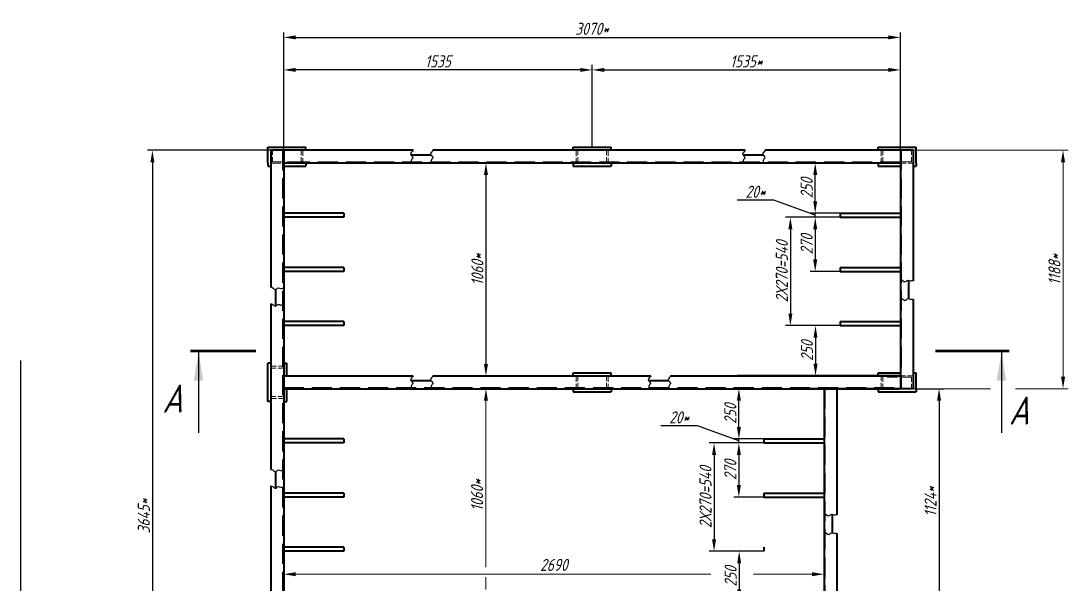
# Model space of a CAD drawing. Header units: millimetres. Extents: x -80926 to 207199, y -554506 to -32322.
# Drawn here: x -15401 to -10188, y -294971 to -292166 of the extents above; entities that cross this region are included whole.
import ezdxf

# ---------------------------------------------------------------- set-up
doc = ezdxf.new("R2010")
doc.units = ezdxf.units.MM
doc.linetypes.add('GOST2.303 4', pattern=[7, 5, -2, 0])
for name, color, linetype, lineweight in [('DIM', 5, 'Continuous', 15), ('Hidden', 50, 'GOST2.303 4', 15), ('KORP', 200, 'Continuous', 40)]:
    doc.layers.add(name, color=color, linetype=linetype, lineweight=lineweight)
doc.styles.add('GOST 2.304', font='CS_Gost2304.shx', dxfattribs={"oblique": 15})
doc.dimstyles.new('GOST', dxfattribs={"dimscale": 0, "dimtxt": 3, "dimasz": 3, "dimexe": 1.25, "dimexo": 0, "dimtad": 1, "dimtoh": 1, "dimdec": 3, "dimtxsty": 'GOST 2.304', "dimcen": 5, "dimadec": 3, "dimazin": 2, "dimtfac": 0.75, "dimtdec": 4, "dimtmove": 1, "dimatfit": 3, "dimfxl": 0, "dimtolj": 1, "dimarcsym": 0})

# ---------------------------------------------------------------- blocks, each defined once
blk = doc.blocks.new('*D174')
at = {"layer": 'Defpoints', "color": 0, "ltscale": 20}
for p in [(-11022.7, -292247.6), (-14092.7, -292809.5), (-11022.7, -292809.5)]:
    blk.add_point(p, dxfattribs=at)
at = {"layer": 'DIM', "color": 0, "lineweight": -2, "ltscale": 20}
for p, q in [((-14092.7, -292809.5), (-14092.7, -292222.6)), ((-11022.7, -292809.5), (-11022.7, -292222.6)), ((-14032.7, -292247.6), (-11082.7, -292247.6))]:
    blk.add_line(p, q, dxfattribs=at)
at = {"layer": 'DIM', "color": 0, "ltscale": 20}
for points in [[(-14032.7, -292237.6), (-14032.7, -292257.6), (-14092.7, -292247.6)], [(-11082.7, -292237.6), (-11082.7, -292257.6), (-11022.7, -292247.6)]]:
    blk.add_solid(points, dxfattribs=at)
at = {"layer": 'DIM', "color": 0, "ltscale": 20, "insert": (-12557.7, -292205.1), "char_height": 60, "attachment_point": 5, "style": 'GOST 2.304'}
blk.add_mtext('\\A1;3070*', dxfattribs=at)
blk = doc.blocks.new('*D175')
at = {"layer": 'Defpoints', "color": 0, "ltscale": 20}
for p in [(-11446.6, -292873.5), (-11322.7, -292873.5), (-11322.7, -293123.5)]:
    blk.add_point(p, dxfattribs=at)
at = {"layer": 'DIM', "color": 0, "lineweight": -2, "ltscale": 20}
for p, q in [((-11322.7, -292873.5), (-11471.6, -292873.5)), ((-11446.6, -293063.5), (-11446.6, -292933.5)), ((-11322.7, -293123.5), (-11471.6, -293123.5))]:
    blk.add_line(p, q, dxfattribs=at)
at = {"layer": 'DIM', "color": 0, "ltscale": 20}
for points in [[(-11456.6, -292933.5), (-11436.6, -292933.5), (-11446.6, -292873.5)], [(-11456.6, -293063.5), (-11436.6, -293063.5), (-11446.6, -293123.5)]]:
    blk.add_solid(points, dxfattribs=at)
at = {"layer": 'DIM', "color": 0, "ltscale": 20, "insert": (-11489.1, -292998.5), "char_height": 60, "attachment_point": 5, "rotation": 90, "style": 'GOST 2.304'}
blk.add_mtext('\\A1;250', dxfattribs=at)
blk = doc.blocks.new('*D176')
at = {"layer": 'Defpoints', "color": 0, "ltscale": 20}
for p in [(-11446.6, -293123.5), (-11322.7, -293123.5), (-11322.1, -293143.5)]:
    blk.add_point(p, dxfattribs=at)
at = {"layer": 'DIM', "color": 0, "lineweight": -2, "ltscale": 20}
for p, q in [((-11446.6, -293063.5), (-11446.6, -293003.5)), ((-11653.2, -293058.9), (-11834.8, -293058.9)), ((-11446.6, -293133.5), (-11653.2, -293058.9)), ((-11322.7, -293123.5), (-11471.6, -293123.5)), ((-11322.1, -293143.5), (-11471.6, -293143.5)), ((-11446.6, -293143.5), (-11446.6, -293123.5)), ((-11446.6, -293143.5), (-11446.6, -293123.5)), ((-11446.6, -293203.5), (-11446.6, -293263.5))]:
    blk.add_line(p, q, dxfattribs=at)
at = {"layer": 'DIM', "color": 0, "ltscale": 20}
for points in [[(-11456.6, -293063.5), (-11436.6, -293063.5), (-11446.6, -293123.5)], [(-11456.6, -293203.5), (-11436.6, -293203.5), (-11446.6, -293143.5)]]:
    blk.add_solid(points, dxfattribs=at)
at = {"layer": 'DIM', "color": 0, "ltscale": 20, "insert": (-11744, -293016.4), "char_height": 60, "attachment_point": 5, "style": 'GOST 2.304'}
blk.add_mtext('\\A1;20*', dxfattribs=at)
blk = doc.blocks.new('*D177')
at = {"layer": 'Defpoints', "color": 0, "ltscale": 20}
for p in [(-11322.7, -293143.5), (-11446.6, -293413.5), (-11322.7, -293413.5)]:
    blk.add_point(p, dxfattribs=at)
at = {"layer": 'DIM', "color": 0, "lineweight": -2, "ltscale": 20}
for p, q in [((-11322.7, -293143.5), (-11471.6, -293143.5)), ((-11446.6, -293203.5), (-11446.6, -293353.5)), ((-11322.7, -293413.5), (-11471.6, -293413.5))]:
    blk.add_line(p, q, dxfattribs=at)
at = {"layer": 'DIM', "color": 0, "ltscale": 20}
for points in [[(-11456.6, -293203.5), (-11436.6, -293203.5), (-11446.6, -293143.5)], [(-11456.6, -293353.5), (-11436.6, -293353.5), (-11446.6, -293413.5)]]:
    blk.add_solid(points, dxfattribs=at)
at = {"layer": 'DIM', "color": 0, "ltscale": 20, "insert": (-11489.1, -293278.5), "char_height": 60, "attachment_point": 5, "rotation": 90, "style": 'GOST 2.304'}
blk.add_mtext('\\A1;270', dxfattribs=at)
blk = doc.blocks.new('*D178')
at = {"layer": 'Defpoints', "color": 0, "ltscale": 20}
for p in [(-11322.1, -293143.5), (-11570.2, -293683.5), (-11322.7, -293683.5)]:
    blk.add_point(p, dxfattribs=at)
at = {"layer": 'DIM', "color": 0, "lineweight": -2, "ltscale": 20}
for p, q in [((-11322.1, -293143.5), (-11595.2, -293143.5)), ((-11570.2, -293203.5), (-11570.2, -293623.5)), ((-11322.7, -293683.5), (-11595.2, -293683.5))]:
    blk.add_line(p, q, dxfattribs=at)
at = {"layer": 'DIM', "color": 0, "ltscale": 20}
for points in [[(-11580.2, -293203.5), (-11560.2, -293203.5), (-11570.2, -293143.5)], [(-11580.2, -293623.5), (-11560.2, -293623.5), (-11570.2, -293683.5)]]:
    blk.add_solid(points, dxfattribs=at)
at = {"layer": 'DIM', "color": 0, "ltscale": 20, "insert": (-11612.7, -293413.5), "char_height": 60, "attachment_point": 5, "rotation": 90, "style": 'GOST 2.304'}
blk.add_mtext('\\A1;2Х270=540', dxfattribs=at)
blk = doc.blocks.new('*D179')
at = {"layer": 'Defpoints', "color": 0, "ltscale": 20}
for p in [(-11322.7, -293683.5), (-11445.1, -293933.5), (-11428.6, -293933.5)]:
    blk.add_point(p, dxfattribs=at)
at = {"layer": 'DIM', "color": 0, "lineweight": -2, "ltscale": 20}
for p, q in [((-11322.7, -293683.5), (-11470.1, -293683.5)), ((-11445.1, -293743.5), (-11445.1, -293873.5)), ((-11428.6, -293933.5), (-11470.1, -293933.5))]:
    blk.add_line(p, q, dxfattribs=at)
at = {"layer": 'DIM', "color": 0, "ltscale": 20}
for points in [[(-11455.1, -293743.5), (-11435.1, -293743.5), (-11445.1, -293683.5)], [(-11455.1, -293873.5), (-11435.1, -293873.5), (-11445.1, -293933.5)]]:
    blk.add_solid(points, dxfattribs=at)
at = {"layer": 'DIM', "color": 0, "ltscale": 20, "insert": (-11487.6, -293808.5), "char_height": 60, "attachment_point": 5, "rotation": 90, "style": 'GOST 2.304'}
blk.add_mtext('\\A1;250', dxfattribs=at)
blk = doc.blocks.new('*D180')
at = {"layer": 'Defpoints', "color": 0, "ltscale": 20}
for p in [(-12763.7, -292873.5), (-13085.8, -293933.7), (-13047.3, -293933.7)]:
    blk.add_point(p, dxfattribs=at)
at = {"layer": 'DIM', "color": 0, "lineweight": -2, "ltscale": 20}
for p, q in [((-12763.7, -292873.5), (-13110.8, -292873.5)), ((-13085.8, -292933.5), (-13085.8, -293873.7)), ((-13047.3, -293933.7), (-13110.8, -293933.7))]:
    blk.add_line(p, q, dxfattribs=at)
at = {"layer": 'DIM', "color": 0, "ltscale": 20}
for points in [[(-13095.8, -292933.5), (-13075.8, -292933.5), (-13085.8, -292873.5)], [(-13095.8, -293873.7), (-13075.8, -293873.7), (-13085.8, -293933.7)]]:
    blk.add_solid(points, dxfattribs=at)
at = {"layer": 'DIM', "color": 0, "ltscale": 20, "insert": (-13128.3, -293403.6), "char_height": 60, "attachment_point": 5, "rotation": 90, "style": 'GOST 2.304'}
blk.add_mtext('\\A1;1060*', dxfattribs=at)
blk = doc.blocks.new('*D181')
at = {"layer": 'Defpoints', "color": 0, "ltscale": 20}
for p in [(-11826.6, -293997.5), (-11702.7, -293997.5), (-11702.7, -294247.5)]:
    blk.add_point(p, dxfattribs=at)
at = {"layer": 'DIM', "color": 0, "lineweight": -2, "ltscale": 20}
for p, q in [((-11702.7, -293997.5), (-11851.6, -293997.5)), ((-11826.6, -294187.5), (-11826.6, -294057.5)), ((-11702.7, -294247.5), (-11851.6, -294247.5))]:
    blk.add_line(p, q, dxfattribs=at)
at = {"layer": 'DIM', "color": 0, "ltscale": 20}
for points in [[(-11836.6, -294057.5), (-11816.6, -294057.5), (-11826.6, -293997.5)], [(-11836.6, -294187.5), (-11816.6, -294187.5), (-11826.6, -294247.5)]]:
    blk.add_solid(points, dxfattribs=at)
at = {"layer": 'DIM', "color": 0, "ltscale": 20, "insert": (-11869.1, -294122.5), "char_height": 60, "attachment_point": 5, "rotation": 90, "style": 'GOST 2.304'}
blk.add_mtext('\\A1;250', dxfattribs=at)
blk = doc.blocks.new('*D182')
at = {"layer": 'Defpoints', "color": 0, "ltscale": 20}
for p in [(-11826.6, -294247.5), (-11702.7, -294247.5), (-11702.1, -294267.5)]:
    blk.add_point(p, dxfattribs=at)
at = {"layer": 'DIM', "color": 0, "lineweight": -2, "ltscale": 20}
for p, q in [((-11826.6, -294187.5), (-11826.6, -294127.5)), ((-12033.2, -294182.9), (-12214.8, -294182.9)), ((-11826.6, -294257.5), (-12033.2, -294182.9)), ((-11702.7, -294247.5), (-11851.6, -294247.5)), ((-11826.6, -294267.5), (-11826.6, -294247.5)), ((-11826.6, -294267.5), (-11826.6, -294247.5)), ((-11702.1, -294267.5), (-11851.6, -294267.5)), ((-11826.6, -294327.5), (-11826.6, -294387.5))]:
    blk.add_line(p, q, dxfattribs=at)
at = {"layer": 'DIM', "color": 0, "ltscale": 20}
for points in [[(-11836.6, -294187.5), (-11816.6, -294187.5), (-11826.6, -294247.5)], [(-11836.6, -294327.5), (-11816.6, -294327.5), (-11826.6, -294267.5)]]:
    blk.add_solid(points, dxfattribs=at)
at = {"layer": 'DIM', "color": 0, "ltscale": 20, "insert": (-12124, -294140.4), "char_height": 60, "attachment_point": 5, "style": 'GOST 2.304'}
blk.add_mtext('\\A1;20*', dxfattribs=at)
blk = doc.blocks.new('*D183')
at = {"layer": 'Defpoints', "color": 0, "ltscale": 20}
for p in [(-11702.7, -294267.5), (-11826.6, -294537.5), (-11702.7, -294537.5)]:
    blk.add_point(p, dxfattribs=at)
at = {"layer": 'DIM', "color": 0, "lineweight": -2, "ltscale": 20}
for p, q in [((-11702.7, -294267.5), (-11851.6, -294267.5)), ((-11826.6, -294327.5), (-11826.6, -294477.5)), ((-11702.7, -294537.5), (-11851.6, -294537.5))]:
    blk.add_line(p, q, dxfattribs=at)
at = {"layer": 'DIM', "color": 0, "ltscale": 20}
for points in [[(-11836.6, -294327.5), (-11816.6, -294327.5), (-11826.6, -294267.5)], [(-11836.6, -294477.5), (-11816.6, -294477.5), (-11826.6, -294537.5)]]:
    blk.add_solid(points, dxfattribs=at)
at = {"layer": 'DIM', "color": 0, "ltscale": 20, "insert": (-11869.1, -294402.5), "char_height": 60, "attachment_point": 5, "rotation": 90, "style": 'GOST 2.304'}
blk.add_mtext('\\A1;270', dxfattribs=at)
blk = doc.blocks.new('*D184')
at = {"layer": 'Defpoints', "color": 0, "ltscale": 20}
for p in [(-11702.1, -294267.5), (-11950.2, -294807.5), (-11702.7, -294807.5)]:
    blk.add_point(p, dxfattribs=at)
at = {"layer": 'DIM', "color": 0, "lineweight": -2, "ltscale": 20}
for p, q in [((-11702.1, -294267.5), (-11975.2, -294267.5)), ((-11950.2, -294327.5), (-11950.2, -294747.5)), ((-11702.7, -294807.5), (-11975.2, -294807.5))]:
    blk.add_line(p, q, dxfattribs=at)
at = {"layer": 'DIM', "color": 0, "ltscale": 20}
for points in [[(-11960.2, -294327.5), (-11940.2, -294327.5), (-11950.2, -294267.5)], [(-11960.2, -294747.5), (-11940.2, -294747.5), (-11950.2, -294807.5)]]:
    blk.add_solid(points, dxfattribs=at)
at = {"layer": 'DIM', "color": 0, "ltscale": 20, "insert": (-11992.7, -294537.5), "char_height": 60, "attachment_point": 5, "rotation": 90, "style": 'GOST 2.304'}
blk.add_mtext('\\A1;2Х270=540', dxfattribs=at)
blk = doc.blocks.new('*D185')
at = {"layer": 'Defpoints', "color": 0, "ltscale": 20}
for p in [(-11702.7, -294807.5), (-11825.1, -295057.5), (-11808.6, -295057.5)]:
    blk.add_point(p, dxfattribs=at)
at = {"layer": 'DIM', "color": 0, "lineweight": -2, "ltscale": 20}
for p, q in [((-11702.7, -294807.5), (-11850.1, -294807.5)), ((-11825.1, -294867.5), (-11825.1, -294997.5)), ((-11808.6, -295057.5), (-11850.1, -295057.5))]:
    blk.add_line(p, q, dxfattribs=at)
at = {"layer": 'DIM', "color": 0, "ltscale": 20}
for points in [[(-11835.1, -294867.5), (-11815.1, -294867.5), (-11825.1, -294807.5)], [(-11835.1, -294997.5), (-11815.1, -294997.5), (-11825.1, -295057.5)]]:
    blk.add_solid(points, dxfattribs=at)
at = {"layer": 'DIM', "color": 0, "ltscale": 20, "insert": (-11867.6, -294932.5), "char_height": 60, "attachment_point": 5, "rotation": 90, "style": 'GOST 2.304'}
blk.add_mtext('\\A1;250', dxfattribs=at)
blk = doc.blocks.new('*D186')
at = {"layer": 'Defpoints', "color": 0, "ltscale": 20}
for p in [(-10943.7, -293997.5), (-11338.7, -295121.5), (-10830, -295121.5)]:
    blk.add_point(p, dxfattribs=at)
at = {"layer": 'DIM', "color": 0, "lineweight": -2, "ltscale": 20}
for p, q in [((-10943.7, -293997.5), (-10805, -293997.5)), ((-10830, -294057.5), (-10830, -295061.5)), ((-11338.7, -295121.5), (-10805, -295121.5))]:
    blk.add_line(p, q, dxfattribs=at)
at = {"layer": 'DIM', "color": 0, "ltscale": 20}
for points in [[(-10840, -294057.5), (-10820, -294057.5), (-10830, -293997.5)], [(-10840, -295061.5), (-10820, -295061.5), (-10830, -295121.5)]]:
    blk.add_solid(points, dxfattribs=at)
at = {"layer": 'DIM', "color": 0, "ltscale": 20, "insert": (-10872.5, -294559.5), "char_height": 60, "attachment_point": 5, "rotation": 90, "style": 'GOST 2.304'}
blk.add_mtext('\\A1;1124*', dxfattribs=at)
blk = doc.blocks.new('*D194')
at = {"layer": 'Defpoints', "color": 0, "ltscale": 20}
for p in [(-14092.7, -292409.6), (-12556.7, -292794.5), (-14092.7, -292809.5)]:
    blk.add_point(p, dxfattribs=at)
at = {"layer": 'DIM', "color": 0, "lineweight": -2, "ltscale": 20}
for p, q in [((-14092.7, -292809.5), (-14092.7, -292384.6)), ((-12556.7, -292794.5), (-12556.7, -292384.6)), ((-12616.7, -292409.6), (-14032.7, -292409.6))]:
    blk.add_line(p, q, dxfattribs=at)
at = {"layer": 'DIM', "color": 0, "ltscale": 20}
for points in [[(-14032.7, -292399.6), (-14032.7, -292419.6), (-14092.7, -292409.6)], [(-12616.7, -292399.6), (-12616.7, -292419.6), (-12556.7, -292409.6)]]:
    blk.add_solid(points, dxfattribs=at)
at = {"layer": 'DIM', "color": 0, "ltscale": 20, "insert": (-13324.7, -292367.1), "char_height": 60, "attachment_point": 5, "style": 'GOST 2.304'}
blk.add_mtext('\\A1;1535', dxfattribs=at)
blk = doc.blocks.new('*D195')
at = {"layer": 'Defpoints', "color": 0, "ltscale": 20}
for p in [(-11022.7, -292409.6), (-12556.7, -292794.5), (-11022.7, -292794.5)]:
    blk.add_point(p, dxfattribs=at)
at = {"layer": 'DIM', "color": 0, "lineweight": -2, "ltscale": 20}
for p, q in [((-12556.7, -292794.5), (-12556.7, -292384.6)), ((-11022.7, -292794.5), (-11022.7, -292384.6)), ((-12496.7, -292409.6), (-11082.7, -292409.6))]:
    blk.add_line(p, q, dxfattribs=at)
at = {"layer": 'DIM', "color": 0, "ltscale": 20}
for points in [[(-12496.7, -292399.6), (-12496.7, -292419.6), (-12556.7, -292409.6)], [(-11082.7, -292399.6), (-11082.7, -292419.6), (-11022.7, -292409.6)]]:
    blk.add_solid(points, dxfattribs=at)
at = {"layer": 'DIM', "color": 0, "ltscale": 20, "insert": (-11789.7, -292367.1), "char_height": 60, "attachment_point": 5, "style": 'GOST 2.304'}
blk.add_mtext('\\A1;1535*', dxfattribs=at)
blk = doc.blocks.new('*D213')
at = {"layer": 'Defpoints', "color": 0, "ltscale": 20}
for p in [(-14156.7, -292809.5), (-14746.3, -296454.5), (-14156.3, -296454.5)]:
    blk.add_point(p, dxfattribs=at)
at = {"layer": 'DIM', "color": 0, "lineweight": -2, "ltscale": 20}
for p, q in [((-14156.7, -292809.5), (-14771.3, -292809.5)), ((-14746.3, -292869.5), (-14746.3, -296394.5)), ((-14156.3, -296454.5), (-14771.3, -296454.5))]:
    blk.add_line(p, q, dxfattribs=at)
at = {"layer": 'DIM', "color": 0, "ltscale": 20}
for points in [[(-14756.3, -292869.5), (-14736.3, -292869.5), (-14746.3, -292809.5)], [(-14756.3, -296394.5), (-14736.3, -296394.5), (-14746.3, -296454.5)]]:
    blk.add_solid(points, dxfattribs=at)
at = {"layer": 'DIM', "color": 0, "ltscale": 20, "insert": (-14788.8, -294632), "char_height": 60, "attachment_point": 5, "rotation": 90, "style": 'GOST 2.304'}
blk.add_mtext('\\A1;3645*', dxfattribs=at)

msp = doc.modelspace()

# ---------------------------------------------------------------- linework, layer by layer
at = {"color": 1, "linetype": 'Continuous', "lineweight": 25, "ltscale": 20}
for p, q in [((-14516.7056, -293816.8037), (-14516.7056, -294216.8037)), ((-10519.3755, -293816.8037), (-10519.3755, -294216.8037))]:
    msp.add_line(p, q, dxfattribs=at)
at = {"ltscale": 100}
msp.add_line((-15400.6882, -296228.7465), (-15400.6882, -293856.2923), dxfattribs=at)
msp.add_line((-14156.7056, -293933.5226), (-14156.7056, -293933.5226))
msp.add_line((-14156.7056, -293933.5226), (-14156.7056, -293933.5226))
at = {"ltscale": 20}
msp.add_line((-14092.7056, -293933.5226), (-14092.7056, -293997.5226), dxfattribs=at)
at = {"color": 1, "linetype": 'Continuous', "lineweight": 100, "ltscale": 20, "const_width": 14}
for points in [[(-14556.7056, -293809.8037), (-14231.0743, -293809.8037)], [(-10479.3755, -293809.8037), (-10847.8861, -293809.8037)]]:
    msp.add_lwpolyline(points, dxfattribs=at)
at = {"ltscale": 20}
for points, start_tangent, end_tangent in [([(-13448.8422, -292809.6089), (-13461.4758, -292829.0295), (-13449.4748, -292846.0737), (-13457.0547, -292857.7525), (-13457.0547, -292873.5226)], (-0.088631838, -0.996064454), (0.170377733, -0.985378825)), ([(-13349.3548, -292809.622), (-13361.9884, -292829.0426), (-13349.9874, -292846.0869), (-13357.5673, -292857.7656), (-13357.5673, -292873.5357)], (-0.088631838, -0.996064454), (0.170377733, -0.985378825)), ([(-11795.5166, -292809.6089), (-11808.1502, -292829.0295), (-11796.1493, -292846.0737), (-11803.7291, -292857.7525), (-11803.7291, -292873.5226)], (-0.088631838, -0.996064454), (0.170377733, -0.985378825)), ([(-11696.0293, -292809.622), (-11708.6629, -292829.0426), (-11696.6619, -292846.0869), (-11704.2418, -292857.7656), (-11704.2418, -292873.5357)], (-0.088631838, -0.996064454), (0.170377733, -0.985378825)), ([(-11022.7056, -293453.5095), (-11000.8758, -293465.234), (-10984.394, -293456.7136), (-10972.1743, -293459.8377), (-10958.412, -293459.8424)], (0.954947813, 0.296773776), (0.850794134, -0.525499135)), ([(-14156.9991, -293491.6094), (-14135.1694, -293503.3339), (-14118.6875, -293494.8136), (-14106.4679, -293497.9377), (-14092.7056, -293497.9423)], (0.954947813, 0.296773776), (0.850794134, -0.525499135)), ([(-14156.9991, -293574.3681), (-14135.1694, -293586.0926), (-14118.6875, -293577.5723), (-14106.4679, -293580.6963), (-14092.7056, -293580.701)], (0.954947813, 0.296773776), (0.850794134, -0.525499135)), ([(-11022.7056, -293545.7964), (-11000.8758, -293557.5209), (-10984.394, -293549.0006), (-10972.1743, -293552.1247), (-10958.412, -293552.1293)], (0.954947813, 0.296773776), (0.850794134, -0.525499135)), ([(-13448.8422, -293933.6089), (-13461.4758, -293953.0295), (-13449.4748, -293970.0737), (-13457.0547, -293981.7525), (-13457.0547, -293997.5226)], (-0.088631838, -0.996064454), (0.170377733, -0.985378825)), ([(-13349.3548, -293933.622), (-13361.9884, -293953.0426), (-13349.9874, -293970.0869), (-13357.5673, -293981.7656), (-13357.5673, -293997.5357)], (-0.088631838, -0.996064454), (0.170377733, -0.985378825)), ([(-12265.7179, -293933.6089), (-12278.3515, -293953.0295), (-12266.3505, -293970.0737), (-12273.9304, -293981.7525), (-12273.9304, -293997.5226)], (-0.088631838, -0.996064454), (0.170377733, -0.985378825)), ([(-12166.2306, -293933.622), (-12178.8642, -293953.0426), (-12166.8632, -293970.0869), (-12174.4431, -293981.7656), (-12174.4431, -293997.5357)], (-0.088631838, -0.996064454), (0.170377733, -0.985378825)), ([(-14156.9991, -294399.1171), (-14135.1694, -294410.8416), (-14118.6875, -294402.3212), (-14106.4679, -294405.4453), (-14092.7056, -294405.45)], (0.954947813, 0.296773776), (0.850794134, -0.525499135)), ([(-14156.9991, -294481.8758), (-14135.1694, -294493.6002), (-14118.6875, -294485.0799), (-14106.4679, -294488.204), (-14092.7056, -294488.2086)], (0.954947813, 0.296773776), (0.850794134, -0.525499135)), ([(-11402.7056, -294619.4111), (-11380.8758, -294631.1355), (-11364.394, -294622.6152), (-11352.1743, -294625.7393), (-11338.412, -294625.7439)], (0.954947813, 0.296773776), (0.850794134, -0.525499135)), ([(-11402.7056, -294711.698), (-11380.8758, -294723.4225), (-11364.394, -294714.9022), (-11352.1743, -294718.0262), (-11338.412, -294718.0309)], (0.954947813, 0.296773776), (0.850794134, -0.525499135))]:
    msp.add_spline(points, degree=3, dxfattribs=dict(at, start_tangent=start_tangent, end_tangent=end_tangent))
at = {"color": 1, "linetype": 'Continuous', "lineweight": 25, "ltscale": 20}
for points in [[(-14516.7056, -293816.8037), (-14493.2425, -293957.0138), (-14540.1686, -293957.0138)], [(-10519.3755, -293816.8037), (-10495.9124, -293957.0138), (-10542.8386, -293957.0138)]]:
    msp.add_solid(points, dxfattribs=at)
at = {"layer": 'DIM', "ltscale": 20}
for p, q in [((-10958.7056, -292809.5226), (-10187.8566, -292809.5226)), ((-10212.8566, -292869.5226), (-10212.8566, -293937.5226)), ((-13085.8558, -293997.5226), (-13110.8558, -293997.5226)), ((-10958.412, -293997.5226), (-10574.1578, -293997.5226)), ((-10450.333, -293997.5226), (-10187.8566, -293997.5226)), ((-13085.8558, -294057.5226), (-13085.8558, -294886.0141)), ((-11402.7056, -294869.4549), (-11402.7056, -294946.6482)), ((-14092.7056, -294892.7083), (-14092.7056, -294946.6482)), ((-11966.3998, -294921.6482), (-14032.7056, -294921.6482)), ((-13085.8558, -294935.7685), (-13085.8558, -294997.5226)), ((-11462.7056, -294921.6482), (-11753.8572, -294921.6482))]:
    msp.add_line(p, q, dxfattribs=at)
for points in [[(-10222.8566, -292869.5226), (-10202.8566, -292869.5226), (-10212.8566, -292809.5226)], [(-10222.8566, -293937.5226), (-10202.8566, -293937.5226), (-10212.8566, -293997.5226)], [(-13095.8558, -294057.5226), (-13075.8558, -294057.5226), (-13085.8558, -293997.5226)], [(-14032.7056, -294911.6482), (-14032.7056, -294931.6482), (-14092.7056, -294921.6482)], [(-11462.7056, -294911.6482), (-11462.7056, -294931.6482), (-11402.7056, -294921.6482)]]:
    msp.add_solid(points, dxfattribs=at)
at = {"layer": 'Hidden', "ltscale": 5}
for p, q in [((-14147.7056, -292809.4363), (-14147.7056, -292867.4363)), ((-14005.7056, -292809.4363), (-14005.7056, -292867.4363)), ((-13996.7056, -292873.4363), (-13996.7056, -292809.4363)), ((-12636.6565, -292873.5226), (-12636.6565, -292809.5226)), ((-12627.6565, -292809.5226), (-12627.6565, -292867.5226)), ((-12485.6565, -292809.5226), (-12485.6565, -292867.5226)), ((-12476.6565, -292873.5226), (-12476.6565, -292809.5226)), ((-11118.7056, -292873.5226), (-11118.7056, -292809.5226)), ((-11109.7056, -292809.5226), (-11109.7056, -292867.5226)), ((-10967.7056, -292809.5226), (-10967.7056, -292867.5226)), ((-10958.7056, -292873.5226), (-11022.7056, -292873.5226)), ((-14092.7056, -293885.5226), (-14156.7056, -293885.5226)), ((-14156.7056, -293894.5226), (-14098.7056, -293894.5226)), ((-12636.6565, -293997.5226), (-12636.6565, -293933.5226)), ((-12627.6565, -293933.5226), (-12627.6565, -293991.5226)), ((-12485.6565, -293933.5226), (-12485.6565, -293991.5226)), ((-12476.6565, -293997.5226), (-12476.6565, -293933.5226)), ((-11118.7056, -293933.5226), (-11118.7056, -293997.5226)), ((-11109.7056, -293997.5226), (-11109.7056, -293939.5226)), ((-11022.7056, -293933.5226), (-10958.7056, -293933.5226)), ((-10967.7056, -293997.5226), (-10967.7056, -293939.5226)), ((-14156.7056, -294036.5226), (-14098.7056, -294036.5226)), ((-14092.7056, -294045.5226), (-14156.7056, -294045.5226))]:
    msp.add_line(p, q, dxfattribs=at)
at = {"layer": 'Hidden', "ltscale": 20}
for p, q in [((-14098.7056, -292809.5226), (-14098.7056, -296454.5226)), ((-11016.7056, -292809.5226), (-11016.7056, -293997.5226)), ((-11022.7056, -292867.5226), (-14092.7056, -292867.5226)), ((-14092.7056, -293991.5226), (-11022.7056, -293991.5226)), ((-11396.7056, -293997.5226), (-11396.7056, -295121.5226))]:
    msp.add_line(p, q, dxfattribs=at)
at = {"layer": 'Hidden', "ltscale": 10}
for p, q in [((-14156.7056, -292873.4363), (-14092.7056, -292873.4363)), ((-14147.7056, -292867.4363), (-14005.7056, -292867.4363)), ((-10967.7056, -292867.5226), (-11109.7056, -292867.5226)), ((-10967.7056, -293939.5226), (-11109.7056, -293939.5226))]:
    msp.add_line(p, q, dxfattribs=at)
at = {"layer": 'KORP'}
for p, q in [((-14171.7056, -292873.5226), (-14171.7056, -292794.5226)), ((-14171.7056, -292794.5226), (-13981.7056, -292794.5226)), ((-13981.7056, -292809.5226), (-13981.7056, -292794.5226)), ((-12651.6565, -292809.5226), (-12651.6565, -292794.5226)), ((-12651.6565, -292794.5226), (-12461.6565, -292794.5226)), ((-12461.6565, -292809.5226), (-12461.6565, -292794.5226)), ((-11133.7056, -292809.5226), (-11133.7056, -292794.5226)), ((-11133.7056, -292794.5226), (-10943.7056, -292794.5226)), ((-10943.7056, -292873.5226), (-10943.7056, -292794.5226)), ((-14156.7056, -292809.5226), (-14156.7056, -293491.5257)), ((-13448.8422, -292809.6089), (-14156.7056, -292809.5226)), ((-14092.7056, -292809.5226), (-14092.7056, -293933.5226)), ((-13359.5649, -292833.5357), (-13459.041, -292833.5357)), ((-11795.5166, -292809.6089), (-13349.3548, -292809.5226)), ((-11706.2393, -292833.5357), (-11805.7155, -292833.5357)), ((-10958.7056, -292809.5226), (-11696.0293, -292809.5226)), ((-11022.7056, -292809.5226), (-11022.7056, -293997.5226)), ((-10958.7056, -292809.5226), (-10958.412, -293459.8424)), ((-14171.7056, -292873.5226), (-14171.7056, -292888.5226)), ((-14171.7056, -292888.5226), (-14156.7056, -292888.5226)), ((-11022.7056, -292873.5226), (-14092.7056, -292873.5226)), ((-14092.7056, -292888.5226), (-13981.7056, -292888.5226)), ((-13981.7056, -292873.5226), (-13981.7056, -292888.5226)), ((-12651.6565, -292873.5226), (-12651.6565, -292888.5226)), ((-12651.6565, -292888.5226), (-12461.6565, -292888.5226)), ((-12461.6565, -292873.5226), (-12461.6565, -292888.5226)), ((-11133.7056, -292873.5226), (-11133.7056, -292888.5226)), ((-11133.7056, -292888.5226), (-11022.7056, -292888.5226)), ((-10958.7056, -292888.5226), (-10943.7056, -292888.5226)), ((-10943.7056, -292873.5226), (-10943.7056, -292888.5226)), ((-13792.7056, -293123.5226), (-14092.7056, -293123.5226)), ((-13792.7056, -293143.5226), (-14092.7056, -293143.5226)), ((-13793.3086, -293123.5226), (-13793.3086, -293143.5226)), ((-11322.7056, -293123.5226), (-11022.7056, -293123.5226)), ((-11322.7056, -293143.5226), (-11022.7056, -293143.5226)), ((-11322.1025, -293123.5226), (-11322.1025, -293143.5226)), ((-13792.7056, -293393.5226), (-14092.7056, -293393.5226)), ((-13792.7056, -293413.5226), (-14092.7056, -293413.5226)), ((-13793.3086, -293393.5226), (-13793.3086, -293413.5226)), ((-11322.7056, -293393.5226), (-11022.7056, -293393.5226)), ((-11322.7056, -293413.5226), (-11022.7056, -293413.5226)), ((-11322.1025, -293393.5226), (-11322.1025, -293413.5226)), ((-10982.7056, -293456.7577), (-10982.7056, -293549.0447)), ((-14132.9991, -293502.9264), (-14132.9991, -293585.6851)), ((-14156.7056, -293574.2844), (-14156.7056, -293997.5226)), ((-10958.7056, -293552.1293), (-10958.7056, -293997.5226)), ((-13792.7056, -293663.5226), (-14092.7056, -293663.5226)), ((-13792.7056, -293683.5226), (-14092.7056, -293683.5226)), ((-13793.3086, -293663.5226), (-13793.3086, -293683.5226)), ((-11322.7056, -293663.5226), (-11022.7056, -293663.5226)), ((-11322.7056, -293683.5226), (-11022.7056, -293683.5226)), ((-11322.1025, -293663.5226), (-11322.1025, -293683.5226)), ((-14171.7056, -294060.5226), (-14171.7056, -293870.5226)), ((-14156.7056, -293870.5226), (-14171.7056, -293870.5226)), ((-14092.7056, -293870.5226), (-14077.7056, -293870.5226)), ((-14077.7056, -293933.5226), (-14077.7056, -293870.5226)), ((-14156.7056, -293933.5226), (-14156.7056, -294399.1171)), ((-14092.7056, -293933.5226), (-13448.8422, -293933.6089)), ((-14092.7056, -293933.5226), (-14092.7056, -295057.5226)), ((-13349.3548, -293933.5226), (-12265.7179, -293933.5226)), ((-12651.6565, -293933.5226), (-12651.6565, -293918.5226)), ((-12651.6565, -293918.5226), (-12461.6565, -293918.5226)), ((-12461.6565, -293933.5226), (-12461.6565, -293918.5226)), ((-12166.2306, -293933.622), (-11028.7056, -293933.5226)), ((-11022.7056, -293933.5226), (-11834.4587, -293933.5226)), ((-11133.7056, -293933.5226), (-11133.7056, -293918.5226)), ((-11133.7056, -293918.5226), (-11022.7056, -293918.5226)), ((-10958.7056, -293918.5226), (-10943.7056, -293918.5226)), ((-10943.7056, -294005.0226), (-10943.7056, -293918.5226)), ((-14092.7056, -293997.5226), (-11028.7056, -293997.5226)), ((-14077.7056, -294060.5226), (-14077.7056, -293997.5226)), ((-13359.5649, -293957.5357), (-13459.041, -293957.5357)), ((-12651.6565, -293997.5226), (-12651.6565, -294012.5226)), ((-12461.6565, -293997.5226), (-12461.6565, -294012.5226)), ((-12176.4406, -293957.5357), (-12275.9168, -293957.5357)), ((-10958.7056, -293997.5226), (-11481.8473, -293997.5226)), ((-11402.7056, -293997.5226), (-11402.7056, -295121.5226)), ((-11338.7056, -293997.5226), (-11338.7056, -294625.7439)), ((-11133.7056, -293997.5226), (-11133.7056, -294012.5226)), ((-10943.7056, -293997.5226), (-10943.7056, -294012.5226)), ((-12651.6565, -294012.5226), (-12461.6565, -294012.5226)), ((-11133.7056, -294012.5226), (-10943.7056, -294012.5226)), ((-14156.7056, -294060.5226), (-14171.7056, -294060.5226)), ((-14092.7056, -294060.5226), (-14077.7056, -294060.5226)), ((-13792.7056, -294247.5226), (-14092.7056, -294247.5226)), ((-13793.3086, -294247.5226), (-13793.3086, -294267.5226)), ((-11702.7056, -294247.5226), (-11402.7056, -294247.5226)), ((-11702.1025, -294247.5226), (-11702.1025, -294267.5226)), ((-13792.7056, -294267.5226), (-14092.7056, -294267.5226)), ((-11702.7056, -294267.5226), (-11402.7056, -294267.5226)), ((-14132.9991, -294410.4341), (-14132.9991, -294493.1928)), ((-14156.9991, -294481.8758), (-14156.7056, -295121.5226)), ((-13792.7056, -294517.5226), (-14092.7056, -294517.5226)), ((-13793.3086, -294517.5226), (-13793.3086, -294537.5226)), ((-11702.7056, -294517.5226), (-11402.7056, -294517.5226)), ((-11702.1025, -294517.5226), (-11702.1025, -294537.5226)), ((-13792.7056, -294537.5226), (-14092.7056, -294537.5226)), ((-11702.7056, -294537.5226), (-11402.7056, -294537.5226)), ((-11362.7056, -294622.6593), (-11362.7056, -294714.9462)), ((-11338.412, -294718.0309), (-11338.7056, -295121.5226)), ((-13792.7056, -294787.5226), (-14092.7056, -294787.5226)), ((-13792.7056, -294807.5226), (-14092.7056, -294807.5226)), ((-13793.3086, -294787.5226), (-13793.3086, -294807.5226)), ((-11702.1025, -294787.5226), (-11702.1025, -294807.5226))]:
    msp.add_line(p, q, dxfattribs=at)

# ---------------------------------------------------------------- texts
at = {"color": 5, "linetype": 'Continuous', "lineweight": 25, "ltscale": 20, "style": 'GOST 2.304', "oblique": 15}
for p in [(-14696.7056, -294116.8037), (-10482.3528, -294176.1373)]:
    msp.add_text('А', height=140, dxfattribs=at).set_placement(p)
at = {"layer": 'DIM', "ltscale": 20, "char_height": 60, "attachment_point": 5, "rotation": 90, "style": 'GOST 2.304'}
for s, insert in [('\\A1;1188*', (-10255.3566, -293403.5226)), ('\\A1;1060*', (-13130.092, -294527.5226))]:
    msp.add_mtext(s, dxfattribs=dict(at, insert=insert))
at = {"layer": 'DIM', "ltscale": 20, "insert": (-12747.7056, -294875.0881), "char_height": 60, "attachment_point": 5, "style": 'GOST 2.304'}
msp.add_mtext('\\A1;2690', dxfattribs=at)

# ---------------------------------------------------------------- dimensions: what is measured, and where the dimension line sits
at = {"layer": 'DIM', "ltscale": 20}
for base, p1, p2, text, override, picture, middle in [((-11022.7056, -292247.5743), (-14092.7056, -292809.5226), (-11022.7056, -292809.5226), '3070*', {"dimscale": 20, "dimlfac": 1, "dimtxsty": 'GOST 2.304', "dimsah": 1, "dimtolj": 1}, '*D174', (-12557.7056, -292205.0743)), ((-14092.7056, -292409.6229), (-12556.6565, -292794.5226), (-14092.7056, -292809.5226), '1535', {"dimscale": 20, "dimsah": 1}, '*D194', (-13324.681, -292367.1229)), ((-11022.7056, -292409.6229), (-12556.6565, -292794.5226), (-11022.7056, -292794.5226), '1535*', {"dimscale": 20, "dimlfac": 1, "dimtxsty": 'GOST 2.304', "dimsah": 1, "dimtolj": 1}, '*D195', (-11789.681, -292367.1229))]:
    dim = msp.add_linear_dim(base=base, p1=p1, p2=p2, text=text, dimstyle='GOST', override=override, dxfattribs=at)
    dim.commit()
    dim.dimension.update_dxf_attribs({"geometry": picture, "text_midpoint": middle})
for base, p1, p2, text, override, picture, middle in [((-14746.3073, -296454.5226), (-14156.7056, -292809.5226), (-14156.3267, -296454.5226), '3645*', {"dimscale": 20, "dimlfac": 1, "dimtxsty": 'GOST 2.304', "dimsah": 1, "dimtolj": 1}, '*D213', (-14788.8073, -294632.0226)), ((-13085.7821, -293933.7007), (-12763.6634, -292873.5226), (-13047.323, -293933.7007), '1060*', {"dimscale": 20, "dimsah": 1}, '*D180', (-13128.2821, -293403.6117)), ((-11570.1522, -293683.5226), (-11322.1025, -293143.5226), (-11322.7056, -293683.5226), '2Х270=540', {"dimscale": 20, "dimsah": 1}, '*D178', (-11612.6522, -293413.5226)), ((-10829.9786, -295121.5226), (-10943.7056, -293997.5226), (-11338.7056, -295121.5226), '1124*', {"dimscale": 20, "dimlfac": 1, "dimtxsty": 'GOST 2.304', "dimsah": 1, "dimtolj": 1}, '*D186', (-10872.4786, -294559.5226)), ((-11950.1522, -294807.5226), (-11702.1025, -294267.5226), (-11702.7056, -294807.5226), '2Х270=540', {"dimscale": 20, "dimsah": 1}, '*D184', (-11992.6522, -294537.5226))]:
    dim = msp.add_linear_dim(base=base, p1=p1, p2=p2, angle=90, text=text, dimstyle='GOST', override=override, dxfattribs=at)
    dim.commit()
    dim.dimension.update_dxf_attribs({"geometry": picture, "text_midpoint": middle})
for base, p1, p2, picture, middle in [((-11446.5796, -292873.5226), (-11322.7056, -293123.5226), (-11322.7056, -292873.5226), '*D175', (-11489.0796, -292998.5226)), ((-11446.5796, -293413.5226), (-11322.7056, -293143.5226), (-11322.7056, -293413.5226), '*D177', (-11489.0796, -293278.5226)), ((-11445.1191, -293933.5226), (-11322.7056, -293683.5226), (-11428.5822, -293933.5226), '*D179', (-11487.6191, -293808.5226)), ((-11826.5796, -293997.5226), (-11702.7056, -294247.5226), (-11702.7056, -293997.5226), '*D181', (-11869.0796, -294122.5226)), ((-11826.5796, -294537.5226), (-11702.7056, -294267.5226), (-11702.7056, -294537.5226), '*D183', (-11869.0796, -294402.5226)), ((-11825.1191, -295057.5226), (-11702.7056, -294807.5226), (-11808.5822, -295057.5226), '*D185', (-11867.6191, -294932.5226))]:
    dim = msp.add_linear_dim(base=base, p1=p1, p2=p2, angle=90, dimstyle='GOST', override={"dimscale": 20, "dimsah": 1}, dxfattribs=at)
    dim.commit()
    dim.dimension.update_dxf_attribs({"geometry": picture, "text_midpoint": middle})
for base, p1, p2, picture, middle in [((-11446.5796, -293123.5226), (-11322.1025, -293143.5226), (-11322.7056, -293123.5226), '*D176', (-11665.6956, -293058.8517)), ((-11826.5796, -294247.5226), (-11702.1025, -294267.5226), (-11702.7056, -294247.5226), '*D182', (-12045.6956, -294182.8517))]:
    dim = msp.add_linear_dim(base=base, p1=p1, p2=p2, angle=90, text='20*', dimstyle='GOST', override={"dimscale": 20, "dimsah": 1}, dxfattribs=at)
    dim.commit()
    dim.dimension.update_dxf_attribs({"geometry": picture, "text_midpoint": middle, "dimtype": 160})

doc.saveas('drawing.dxf')
